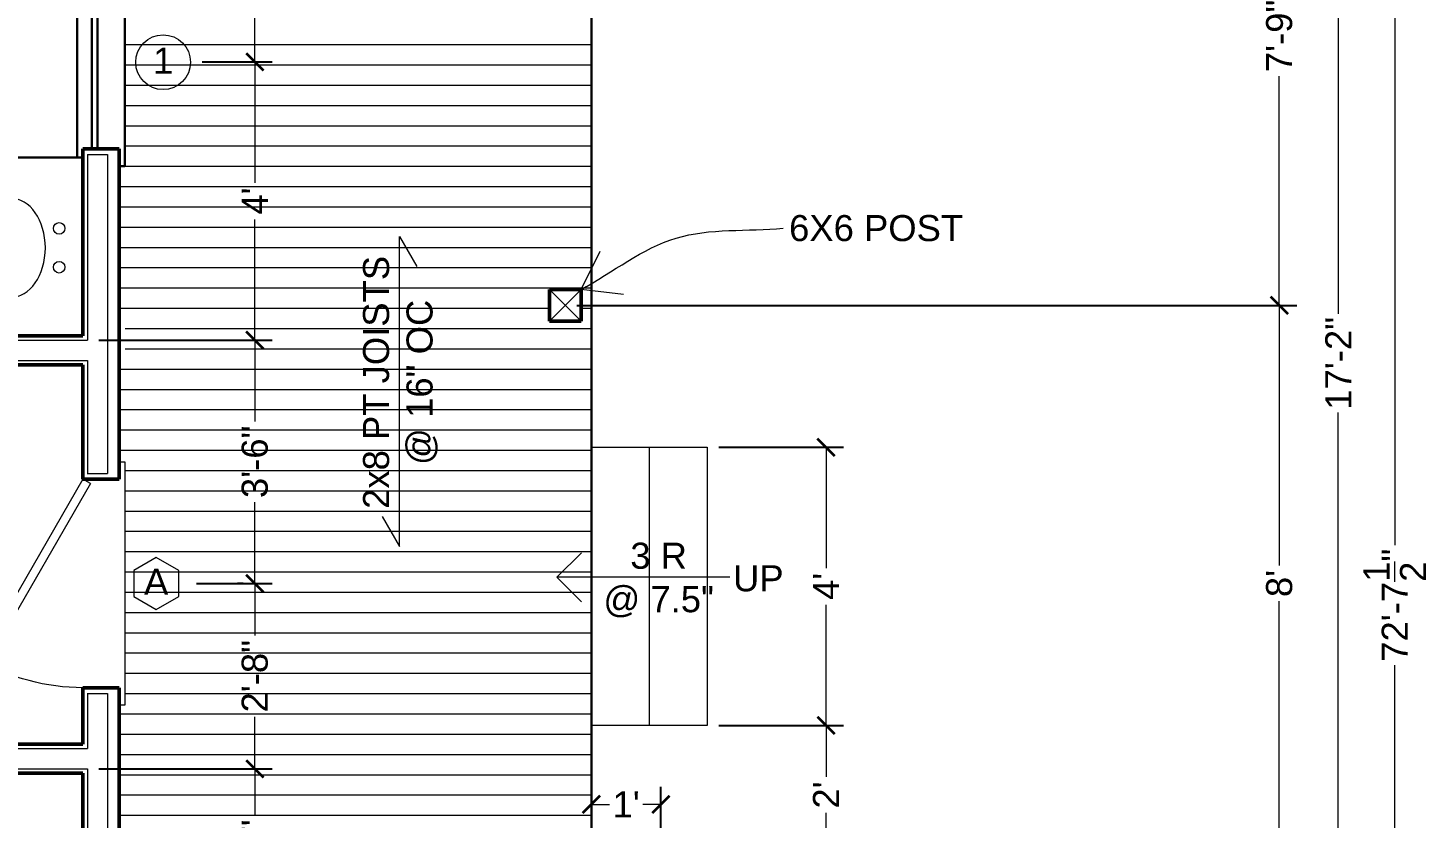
# Model space of a CAD drawing. Header units: inches. Extents: x -4969 to 16721, y 2489 to 24693.
# Drawn here: x 574.2 to 815.6, y 7400.8 to 7537.1 of the extents above; entities that cross this region are included whole.
import ezdxf

# ---------------------------------------------------------------- set-up
doc = ezdxf.new("R2010")
doc.units = ezdxf.units.IN
doc.header["$MEASUREMENT"] = 0
doc.layers.get('0').update_dxf_attribs({"lineweight": 5})
for name, color, linetype, lineweight in [('1', 1, 'Continuous', 9), ('2', 6, 'Continuous', 20), ('3', 3, 'Continuous', 30), ('5', 4, 'Continuous', 50), ('A-DIMSx', 7, 'Continuous', 9), ('A-SYMB', 7, 'Continuous', 20), ('A-TEXTx', 7, 'Continuous', 20)]:
    doc.layers.add(name, color=color, linetype=linetype, lineweight=lineweight)
doc.styles.get("Standard").update_dxf_attribs({"font": 'Arial.ttf'})
doc.dimstyles.get("Standard").update_dxf_attribs({"dimtxt": 3, "dimasz": 2, "dimexe": 0.03125, "dimexo": 0.0625, "dimgap": 0.03125, "dimtad": 0, "dimtoh": 1, "dimdec": 4, "dimlfac": 0.99985, "dimzin": 0, "dimdsep": 46, "dimlunit": 4, "dimtxsty": 'Standard', "dimblk": 'ARCHTICK', "dimblk1": 'ARCHTICK', "dimblk2": 'ARCHTICK', "dimcen": 0.09, "dimclrt": 256, "dimadec": 0, "dimazin": 0, "dimtfac": 1, "dimtdec": 4, "dimtofl": 0, "dimtmove": 0, "dimatfit": 3, "dimfxl": 1, "dimtolj": 1, "dimtzin": 0, "dimarcsym": 0})

# ---------------------------------------------------------------- blocks, each defined once
blk = doc.blocks.new('door plan 36 thirdclosed')
at = {"layer": '1'}
for p, q in [((6155.71, 1261.81), (6155.71, 1265.31)), ((6193.71, 1261.81), (6193.71, 1265.31))]:
    blk.add_line(p, q, dxfattribs=at)
at = {"layer": '1', "lineweight": 5, "ltscale": 0.1}
for p, q in [((6191.96, 1262.36), (6160.78, 1244.36)), ((6191.96, 1262.36), (6192.71, 1261.06)), ((6192.71, 1261.06), (6161.53, 1243.06))]:
    blk.add_line(p, q, dxfattribs=at)
at = {"layer": '1'}
blk.add_arc((6192.71, 1261.06), 36, 180, 210, dxfattribs=at)
at = {"layer": '2'}
for p, q in [((6195.71, 1268.31), (6153.71, 1268.31)), ((6153.71, 1268.31), (6153.71, 1267.31)), ((6195.71, 1267.31), (6195.71, 1268.31))]:
    blk.add_line(p, q, dxfattribs=at)
at = {"layer": '5'}
for p, q in [((6156.71, 1261.06), (6156.71, 1267.31)), ((6192.71, 1261.06), (6192.71, 1267.31))]:
    blk.add_line(p, q, dxfattribs=at)
blk = doc.blocks.new('window plan 30')
at = {"layer": '1'}
for p, q in [((181.69, 1684.26), (181.69, 1680.76)), ((213.69, 1684.26), (213.69, 1680.76))]:
    blk.add_line(p, q, dxfattribs=at)
at = {"layer": '3'}
for p, q in [((181.19, 1685.01), (181.19, 1686.01)), ((181.19, 1686.01), (214.19, 1686.01)), ((214.19, 1686.01), (214.19, 1685.01)), ((212.69, 1683.48), (182.69, 1683.48)), ((212.69, 1682.48), (182.69, 1682.48)), ((179.69, 1677.76), (179.69, 1678.76)), ((215.69, 1677.76), (179.69, 1677.76)), ((215.69, 1678.76), (215.69, 1677.76))]:
    blk.add_line(p, q, dxfattribs=at)
at = {"layer": '5'}
for p, q in [((182.69, 1685.01), (182.69, 1678.76)), ((212.69, 1685.01), (212.69, 1678.76))]:
    blk.add_line(p, q, dxfattribs=at)
blk = doc.blocks.new('_ArchTick')
at = {"color": 0, "linetype": 'ByBlock', "lineweight": 0, "const_width": 0.15}
blk.add_lwpolyline([(-0.5, -0.5), (0.5, 0.5)], dxfattribs=at)
blk = doc.blocks.new('*D424')
at = {"layer": 'A-DIMSx', "color": 0, "lineweight": -2, "ltscale": 0.1, "transparency": 16777216}
for p, q in [((671.5, 7392.77), (671.5, 7406.15)), ((683.5, 7382.77), (683.5, 7406.15))]:
    blk.add_line(p, q, dxfattribs=at)
at = {"layer": 'A-DIMSx', "color": 0, "lineweight": 5, "ltscale": 0.1, "transparency": 16777216}
for p, q in [((671.5, 7403.15), (674.64, 7403.15)), ((683.5, 7403.15), (680.36, 7403.15))]:
    blk.add_line(p, q, dxfattribs=at)
at = {"layer": 'Defpoints', "color": 0, "ltscale": 0.1, "transparency": 16777216}
for p in [(671.5, 7403.15), (671.5, 7390.77), (683.5, 7380.77)]:
    blk.add_point(p, dxfattribs=at)
at = {"layer": 'A-DIMSx', "color": 0, "lineweight": 5, "ltscale": 0.1, "transparency": 16777216, "xscale": 3, "yscale": 3, "zscale": 3, "rotation": 180}
blk.add_blockref('_ArchTick', (671.5, 7403.15), dxfattribs=at)
at = {"layer": 'A-DIMSx', "color": 0, "lineweight": 5, "ltscale": 0.1, "transparency": 16777216, "xscale": 3, "yscale": 3, "zscale": 3}
blk.add_blockref('_ArchTick', (683.5, 7403.15), dxfattribs=at)
at = {"layer": 'A-DIMSx', "ltscale": 0.1, "transparency": 16777216, "insert": (677.5, 7403.15), "char_height": 4.5, "attachment_point": 5}
blk.add_mtext("\\A1;1'", dxfattribs=at)
blk = doc.blocks.new('*D440')
at = {"layer": 'A-DIMSx', "color": 0, "lineweight": -2, "ltscale": 0.1, "transparency": 16777216}
for p, q in [((693.5, 7416.77), (715, 7416.77)), ((673.5, 7392.77), (715, 7392.77))]:
    blk.add_line(p, q, dxfattribs=at)
at = {"layer": 'A-DIMSx', "color": 0, "lineweight": 5, "ltscale": 0.1, "transparency": 16777216}
for p, q in [((712, 7416.77), (712, 7407.88)), ((712, 7392.77), (712, 7401.67))]:
    blk.add_line(p, q, dxfattribs=at)
at = {"layer": 'Defpoints', "color": 0, "ltscale": 0.1, "transparency": 16777216}
for p in [(691.5, 7416.77), (712, 7416.77), (671.5, 7392.77)]:
    blk.add_point(p, dxfattribs=at)
at = {"layer": 'A-DIMSx', "color": 0, "lineweight": 5, "ltscale": 0.1, "transparency": 16777216, "xscale": 3, "yscale": 3, "zscale": 3}
for p, rotation in [((712, 7416.77), 90), ((712, 7392.77), 270)]:
    blk.add_blockref('_ArchTick', p, dxfattribs=dict(at, rotation=rotation))
at = {"layer": 'A-DIMSx', "ltscale": 0.1, "transparency": 16777216, "insert": (712, 7404.77), "char_height": 4.5, "attachment_point": 5, "rotation": 90}
blk.add_mtext("\\A1;2'", dxfattribs=at)
blk = doc.blocks.new('*D441')
at = {"layer": 'A-DIMSx', "color": 0, "lineweight": -2, "ltscale": 0.1, "transparency": 16777216}
for p, q in [((693.5, 7464.77), (715, 7464.77)), ((693.5, 7416.77), (715, 7416.77))]:
    blk.add_line(p, q, dxfattribs=at)
at = {"layer": 'A-DIMSx', "color": 0, "lineweight": 5, "ltscale": 0.1, "transparency": 16777216}
for p, q in [((712, 7464.77), (712, 7443.94)), ((712, 7416.77), (712, 7437.61))]:
    blk.add_line(p, q, dxfattribs=at)
at = {"layer": 'Defpoints', "color": 0, "ltscale": 0.1, "transparency": 16777216}
for p in [(691.5, 7464.77), (712, 7464.77), (691.5, 7416.77)]:
    blk.add_point(p, dxfattribs=at)
at = {"layer": 'A-DIMSx', "color": 0, "lineweight": 5, "ltscale": 0.1, "transparency": 16777216, "xscale": 3, "yscale": 3, "zscale": 3}
for p, rotation in [((712, 7464.77), 90), ((712, 7416.77), 270)]:
    blk.add_blockref('_ArchTick', p, dxfattribs=dict(at, rotation=rotation))
at = {"layer": 'A-DIMSx', "ltscale": 0.1, "transparency": 16777216, "insert": (712, 7440.77), "char_height": 4.5, "attachment_point": 5, "rotation": 90}
blk.add_mtext("\\A1;4'", dxfattribs=at)
blk = doc.blocks.new('*D467')
at = {"layer": 'A-DIMSx', "color": 0, "lineweight": -2, "ltscale": 0.1, "transparency": 16777216}
for p, q in [((609.25, 7585.27), (616.41, 7585.27)), ((604.3, 7531.27), (616.41, 7531.27))]:
    blk.add_line(p, q, dxfattribs=at)
at = {"layer": 'A-DIMSx', "color": 0, "lineweight": 5, "ltscale": 0.1, "transparency": 16777216}
for p, q in [((613.41, 7585.27), (613.41, 7565.35)), ((613.41, 7531.27), (613.41, 7551.2))]:
    blk.add_line(p, q, dxfattribs=at)
at = {"layer": 'Defpoints', "color": 0, "ltscale": 0.1, "transparency": 16777216}
for p in [(607.25, 7585.27), (613.41, 7585.27), (602.3, 7531.27)]:
    blk.add_point(p, dxfattribs=at)
at = {"layer": 'A-DIMSx', "color": 0, "lineweight": 5, "ltscale": 0.1, "transparency": 16777216, "xscale": 3, "yscale": 3, "zscale": 3}
for p, rotation in [((613.41, 7585.27), 90), ((613.41, 7531.27), 270)]:
    blk.add_blockref('_ArchTick', p, dxfattribs=dict(at, rotation=rotation))
at = {"layer": 'A-DIMSx', "ltscale": 0.1, "transparency": 16777216, "insert": (613.41, 7558.27), "char_height": 4.5, "attachment_point": 5, "rotation": 90}
blk.add_mtext('\\A1;4\'-6"', dxfattribs=at)
blk = doc.blocks.new('*D468')
at = {"layer": 'A-DIMSx', "color": 0, "lineweight": -2, "ltscale": 0.1, "transparency": 16777216}
for p, q in [((604.3, 7531.27), (616.41, 7531.27)), ((586.5, 7483.27), (616.41, 7483.27))]:
    blk.add_line(p, q, dxfattribs=at)
at = {"layer": 'A-DIMSx', "color": 0, "lineweight": 5, "ltscale": 0.1, "transparency": 16777216}
for p, q in [((613.41, 7531.27), (613.41, 7510.44)), ((613.41, 7483.27), (613.41, 7504.11))]:
    blk.add_line(p, q, dxfattribs=at)
at = {"layer": 'Defpoints', "color": 0, "ltscale": 0.1, "transparency": 16777216}
for p in [(602.3, 7531.27), (584.5, 7483.27), (613.41, 7483.27)]:
    blk.add_point(p, dxfattribs=at)
at = {"layer": 'A-DIMSx', "color": 0, "lineweight": 5, "ltscale": 0.1, "transparency": 16777216, "xscale": 3, "yscale": 3, "zscale": 3}
for p, rotation in [((613.41, 7531.27), 90), ((613.41, 7483.27), 270)]:
    blk.add_blockref('_ArchTick', p, dxfattribs=dict(at, rotation=rotation))
at = {"layer": 'A-DIMSx', "ltscale": 0.1, "transparency": 16777216, "insert": (613.41, 7507.27), "char_height": 4.5, "attachment_point": 5, "rotation": 90}
blk.add_mtext("\\A1;4'", dxfattribs=at)
blk = doc.blocks.new('*D469')
at = {"layer": 'A-DIMSx', "color": 0, "lineweight": -2, "ltscale": 0.1, "transparency": 16777216}
for p, q in [((586.5, 7483.27), (616.41, 7483.27)), ((603.32, 7441.27), (616.41, 7441.27))]:
    blk.add_line(p, q, dxfattribs=at)
at = {"layer": 'A-DIMSx', "color": 0, "lineweight": 5, "ltscale": 0.1, "transparency": 16777216}
for p, q in [((613.41, 7483.27), (613.41, 7469.25)), ((613.41, 7441.27), (613.41, 7455.3))]:
    blk.add_line(p, q, dxfattribs=at)
at = {"layer": 'Defpoints', "color": 0, "ltscale": 0.1, "transparency": 16777216}
for p in [(584.5, 7483.27), (601.32, 7441.27), (613.41, 7441.27)]:
    blk.add_point(p, dxfattribs=at)
at = {"layer": 'A-DIMSx', "color": 0, "lineweight": 5, "ltscale": 0.1, "transparency": 16777216, "xscale": 3, "yscale": 3, "zscale": 3}
for p, rotation in [((613.41, 7483.27), 90), ((613.41, 7441.27), 270)]:
    blk.add_blockref('_ArchTick', p, dxfattribs=dict(at, rotation=rotation))
at = {"layer": 'A-DIMSx', "ltscale": 0.1, "transparency": 16777216, "insert": (613.41, 7462.27), "char_height": 4.5, "attachment_point": 5, "rotation": 90}
blk.add_mtext('\\A1;3\'-6"', dxfattribs=at)
blk = doc.blocks.new('*D470')
at = {"layer": 'A-DIMSx', "color": 0, "lineweight": -2, "ltscale": 0.1, "transparency": 16777216}
for p, q in [((586.5, 7409.27), (616.41, 7409.27)), ((618, 7377.27), (610.41, 7377.27))]:
    blk.add_line(p, q, dxfattribs=at)
at = {"layer": 'A-DIMSx', "color": 0, "lineweight": 5, "ltscale": 0.1, "transparency": 16777216}
for p, q in [((613.41, 7409.27), (613.41, 7401.29)), ((613.41, 7377.27), (613.41, 7387.26))]:
    blk.add_line(p, q, dxfattribs=at)
at = {"layer": 'Defpoints', "color": 0, "ltscale": 0.1, "transparency": 16777216}
for p in [(584.5, 7409.27), (613.41, 7377.27), (620, 7377.27)]:
    blk.add_point(p, dxfattribs=at)
at = {"layer": 'A-DIMSx', "color": 0, "lineweight": 5, "ltscale": 0.1, "transparency": 16777216, "xscale": 3, "yscale": 3, "zscale": 3}
for p, rotation in [((613.41, 7409.27), 90), ((613.41, 7377.27), 270)]:
    blk.add_blockref('_ArchTick', p, dxfattribs=dict(at, rotation=rotation))
at = {"layer": 'A-DIMSx', "ltscale": 0.1, "transparency": 16777216, "insert": (613.41, 7394.27), "char_height": 4.5, "attachment_point": 5, "rotation": 90}
blk.add_mtext('\\A1;2\'-8"', dxfattribs=at)
blk = doc.blocks.new('*D476')
at = {"layer": 'A-DIMSx', "color": 0, "lineweight": -2, "ltscale": 0.1, "transparency": 16777216}
for p, q in [((669, 7489.27), (793.24, 7489.27)), ((669, 7393.27), (793.24, 7393.27))]:
    blk.add_line(p, q, dxfattribs=at)
at = {"layer": 'A-DIMSx', "color": 0, "lineweight": 5, "ltscale": 0.1, "transparency": 16777216}
for p, q in [((790.24, 7489.27), (790.24, 7444.35)), ((790.24, 7393.27), (790.24, 7438.2))]:
    blk.add_line(p, q, dxfattribs=at)
at = {"layer": 'Defpoints', "color": 0, "ltscale": 0.1, "transparency": 16777216}
for p in [(667, 7489.27), (790.24, 7489.27), (667, 7393.27)]:
    blk.add_point(p, dxfattribs=at)
at = {"layer": 'A-DIMSx', "color": 0, "lineweight": 5, "ltscale": 0.1, "transparency": 16777216, "xscale": 3, "yscale": 3, "zscale": 3}
for p, rotation in [((790.24, 7489.27), 90), ((790.24, 7393.27), 270)]:
    blk.add_blockref('_ArchTick', p, dxfattribs=dict(at, rotation=rotation))
at = {"layer": 'A-DIMSx', "ltscale": 0.1, "transparency": 16777216, "insert": (790.24, 7441.27), "char_height": 4.5, "attachment_point": 5, "rotation": 90}
blk.add_mtext("\\A1;8'", dxfattribs=at)
blk = doc.blocks.new('*D477')
at = {"layer": 'A-DIMSx', "color": 0, "lineweight": -2, "ltscale": 0.1, "transparency": 16777216}
for p, q in [((669, 7582.27), (793.24, 7582.27)), ((669, 7489.27), (793.24, 7489.27))]:
    blk.add_line(p, q, dxfattribs=at)
at = {"layer": 'A-DIMSx', "color": 0, "lineweight": 5, "ltscale": 0.1, "transparency": 16777216}
for p, q in [((790.24, 7582.27), (790.24, 7542.74)), ((790.24, 7489.27), (790.24, 7528.81))]:
    blk.add_line(p, q, dxfattribs=at)
at = {"layer": 'Defpoints', "color": 0, "ltscale": 0.1, "transparency": 16777216}
for p in [(667, 7582.27), (790.24, 7582.27), (667, 7489.27)]:
    blk.add_point(p, dxfattribs=at)
at = {"layer": 'A-DIMSx', "color": 0, "lineweight": 5, "ltscale": 0.1, "transparency": 16777216, "xscale": 3, "yscale": 3, "zscale": 3}
for p, rotation in [((790.24, 7582.27), 90), ((790.24, 7489.27), 270)]:
    blk.add_blockref('_ArchTick', p, dxfattribs=dict(at, rotation=rotation))
at = {"layer": 'A-DIMSx', "ltscale": 0.1, "transparency": 16777216, "insert": (790.24, 7535.77), "char_height": 4.5, "attachment_point": 5, "rotation": 90}
blk.add_mtext('\\A1;7\'-9"', dxfattribs=at)
blk = doc.blocks.new('*D490')
at = {"layer": 'A-DIMSx', "color": 0, "lineweight": -2, "ltscale": 0.1, "transparency": 16777216}
for p, q in [((671.75, 7582.27), (803.43, 7582.27)), ((765.06, 7376.27), (803.43, 7376.27))]:
    blk.add_line(p, q, dxfattribs=at)
at = {"layer": 'A-DIMSx', "color": 0, "lineweight": 5, "ltscale": 0.1, "transparency": 16777216}
for p, q in [((800.43, 7582.27), (800.43, 7487.79)), ((800.43, 7376.27), (800.43, 7470.76))]:
    blk.add_line(p, q, dxfattribs=at)
at = {"layer": 'Defpoints', "color": 0, "ltscale": 0.1, "transparency": 16777216}
for p in [(669.75, 7582.27), (800.43, 7582.27), (763.06, 7376.27)]:
    blk.add_point(p, dxfattribs=at)
at = {"layer": 'A-DIMSx', "color": 0, "lineweight": 5, "ltscale": 0.1, "transparency": 16777216, "xscale": 3, "yscale": 3, "zscale": 3}
for p, rotation in [((800.43, 7582.27), 90), ((800.43, 7376.27), 270)]:
    blk.add_blockref('_ArchTick', p, dxfattribs=dict(at, rotation=rotation))
at = {"layer": 'A-DIMSx', "ltscale": 0.1, "transparency": 16777216, "insert": (800.43, 7479.27), "char_height": 4.5, "attachment_point": 5, "rotation": 90}
blk.add_mtext('\\A1;17\'-2"', dxfattribs=at)
blk = doc.blocks.new('*D492')
at = {"layer": 'A-DIMSx', "color": 0, "lineweight": -2, "ltscale": 0.1, "transparency": 16777216}
for p, q in [((655.22, 7873.27), (813.17, 7873.27)), ((530, 7001.77), (813.17, 7001.77))]:
    blk.add_line(p, q, dxfattribs=at)
at = {"layer": 'A-DIMSx', "color": 0, "lineweight": 5, "ltscale": 0.1, "transparency": 16777216}
for p, q in [((810.17, 7873.27), (810.17, 7447.88)), ((810.17, 7001.77), (810.17, 7427.17))]:
    blk.add_line(p, q, dxfattribs=at)
at = {"layer": 'Defpoints', "color": 0, "ltscale": 0.1, "transparency": 16777216}
for p in [(653.22, 7873.27), (810.17, 7873.27), (528, 7001.77)]:
    blk.add_point(p, dxfattribs=at)
at = {"layer": 'A-DIMSx', "color": 0, "lineweight": 5, "ltscale": 0.1, "transparency": 16777216, "xscale": 3, "yscale": 3, "zscale": 3}
for p, rotation in [((810.17, 7873.27), 90), ((810.17, 7001.77), 270)]:
    blk.add_blockref('_ArchTick', p, dxfattribs=dict(at, rotation=rotation))
at = {"layer": 'A-DIMSx', "ltscale": 0.1, "transparency": 16777216, "insert": (810.17, 7437.52), "char_height": 4.5, "attachment_point": 5, "rotation": 90}
blk.add_mtext('\\A1;72\'-7{\\H1x;\\S1/2;}"', dxfattribs=at)
blk = doc.blocks.new('*D526')
at = {"layer": 'A-DIMSx', "color": 0, "lineweight": -2, "ltscale": 0.1, "transparency": 16777216}
for p, q in [((566, 7407.27), (566, 7384.82)), ((588, 7397.77), (588, 7384.82))]:
    blk.add_line(p, q, dxfattribs=at)
at = {"layer": 'A-DIMSx', "color": 0, "lineweight": 5, "ltscale": 0.1, "transparency": 16777216}
for p, q in [((566, 7387.82), (568.48, 7387.82)), ((588, 7387.82), (585.51, 7387.82))]:
    blk.add_line(p, q, dxfattribs=at)
at = {"layer": 'Defpoints', "color": 0, "ltscale": 0.1, "transparency": 16777216}
for p in [(566, 7409.27), (588, 7399.77), (588, 7387.82)]:
    blk.add_point(p, dxfattribs=at)
at = {"layer": 'A-DIMSx', "color": 0, "lineweight": 5, "ltscale": 0.1, "transparency": 16777216, "xscale": 3, "yscale": 3, "zscale": 3, "rotation": 180}
blk.add_blockref('_ArchTick', (566, 7387.82), dxfattribs=at)
at = {"layer": 'A-DIMSx', "color": 0, "lineweight": 5, "ltscale": 0.1, "transparency": 16777216, "xscale": 3, "yscale": 3, "zscale": 3}
blk.add_blockref('_ArchTick', (588, 7387.82), dxfattribs=at)
at = {"layer": 'A-DIMSx', "ltscale": 0.1, "transparency": 16777216, "insert": (577, 7387.82), "char_height": 4.5, "attachment_point": 5}
blk.add_mtext('\\A1;1\'-10"', dxfattribs=at)
blk = doc.blocks.new('*D528')
at = {"layer": 'A-DIMSx', "color": 0, "lineweight": -2, "ltscale": 0.1, "transparency": 16777216}
for p, q in [((611.41, 7441.27), (610.41, 7441.27)), ((586.5, 7409.27), (616.41, 7409.27))]:
    blk.add_line(p, q, dxfattribs=at)
at = {"layer": 'A-DIMSx', "color": 0, "lineweight": 5, "ltscale": 0.1, "transparency": 16777216}
for p, q in [((613.41, 7441.27), (613.41, 7432.29)), ((613.41, 7409.27), (613.41, 7418.26))]:
    blk.add_line(p, q, dxfattribs=at)
at = {"layer": 'Defpoints', "color": 0, "ltscale": 0.1, "transparency": 16777216}
for p in [(613.41, 7441.27), (613.41, 7441.27), (584.5, 7409.27)]:
    blk.add_point(p, dxfattribs=at)
at = {"layer": 'A-DIMSx', "color": 0, "lineweight": 5, "ltscale": 0.1, "transparency": 16777216, "xscale": 3, "yscale": 3, "zscale": 3}
for p, rotation in [((613.41, 7441.27), 90), ((613.41, 7409.27), 270)]:
    blk.add_blockref('_ArchTick', p, dxfattribs=dict(at, rotation=rotation))
at = {"layer": 'A-DIMSx', "ltscale": 0.1, "transparency": 16777216, "insert": (613.41, 7425.27), "char_height": 4.5, "attachment_point": 5, "rotation": 90}
blk.add_mtext('\\A1;2\'-8"', dxfattribs=at)

msp = doc.modelspace()

# ---------------------------------------------------------------- linework, layer by layer
at = {"layer": '1'}
for p, q in [((590.9965993, 7534.2747155), (671.4965993, 7534.2747155)), ((590.9965993, 7530.7747155), (671.4965993, 7530.7747155)), ((590.9965993, 7527.2747155), (671.4965993, 7527.2747155)), ((590.9965993, 7523.7747155), (671.4965993, 7523.7747155)), ((590.9965993, 7520.2747155), (671.4965993, 7520.2747155)), ((584.4965993, 7515.2747155), (584.4965993, 7483.2747155)), ((587.9965993, 7515.2747155), (587.9965993, 7460.2747155)), ((590.9965993, 7516.7747155), (671.4965993, 7516.7747155)), ((590.9965993, 7513.2747155), (671.4965993, 7513.2747155)), ((589.9965993, 7509.7747155), (671.4965993, 7509.7747155)), ((589.9965993, 7506.2747155), (671.4965993, 7506.2747155)), ((589.9965993, 7502.7747155), (671.4965993, 7502.7747155)), ((589.9965993, 7499.2747155), (671.4965993, 7499.2747155)), ((589.9965993, 7495.7747155), (671.4965993, 7495.7747155)), ((589.9965993, 7492.2747155), (671.4965993, 7492.2747155)), ((589.9965993, 7488.7747155), (664.2465993, 7488.7747155)), ((669.7465993, 7488.7747155), (671.4965993, 7488.7747155)), ((590.9965993, 7485.2747155), (671.4965993, 7485.2747155)), ((556.9965993, 7483.2747155), (584.4965993, 7483.2747155)), ((590.9965993, 7481.7747155), (671.4965993, 7481.7747155)), ((556.9965993, 7479.7747155), (584.4965993, 7479.7747155)), ((584.4965993, 7479.7747155), (584.4965993, 7460.2747155)), ((589.9965993, 7478.2747155), (671.4965993, 7478.2747155)), ((589.9965993, 7474.7747155), (671.4965993, 7474.7747155)), ((589.9965993, 7471.2747155), (671.4965993, 7471.2747155)), ((589.9965993, 7467.7747155), (671.4965993, 7467.7747155)), ((589.9965993, 7464.2747155), (671.4965993, 7464.2747155)), ((590.9965993, 7460.7747155), (671.4965993, 7460.7747155)), ((590.9965993, 7457.2747155), (671.4965993, 7457.2747155)), ((590.9965993, 7453.7747155), (671.4965993, 7453.7747155)), ((590.9965993, 7450.2747155), (671.4965993, 7450.2747155)), ((590.9965993, 7446.7747155), (671.4965993, 7446.7747155)), ((590.9965993, 7443.2747155), (671.4965993, 7443.2747155)), ((590.9965993, 7439.7747155), (671.4965993, 7439.7747155)), ((590.9965993, 7436.2747155), (671.4965993, 7436.2747155)), ((590.9965993, 7432.7747155), (671.4965993, 7432.7747155)), ((590.9965993, 7429.2747155), (671.4965993, 7429.2747155)), ((590.9965993, 7425.7747155), (671.4965993, 7425.7747155)), ((584.4965993, 7422.2747155), (584.4965993, 7412.7747155)), ((587.9965993, 7422.2747155), (587.9965993, 7377.2747155)), ((590.9965993, 7422.2747155), (671.4965993, 7422.2747155)), ((589.9965993, 7418.7747155), (671.4965993, 7418.7747155)), ((589.9965993, 7415.2747155), (671.4965993, 7415.2747155)), ((565.9965993, 7412.7747155), (584.4965993, 7412.7747155)), ((589.9965993, 7411.7747155), (671.4965993, 7411.7747155)), ((565.9965993, 7409.2747155), (584.4965993, 7409.2747155)), ((584.4965993, 7409.2747155), (584.4965993, 7357.2747155)), ((589.9965993, 7408.2747155), (671.4965993, 7408.2747155)), ((589.9965993, 7404.7747155), (671.4965993, 7404.7747155)), ((589.9965993, 7401.2747155), (671.4965993, 7401.2747155))]:
    msp.add_line(p, q, dxfattribs=at)
at = {"layer": '2', "ltscale": 0.25}
for p, q in [((664.2465993, 7492.0247155), (669.7465993, 7486.5247155)), ((669.7465993, 7492.0247155), (664.2465993, 7486.5247155))]:
    msp.add_line(p, q, dxfattribs=at)
at = {"layer": '2'}
for p, q in [((671.4965993, 7464.7747155), (691.4965993, 7464.7747155)), ((681.4965993, 7464.7747155), (681.4965993, 7416.7747155)), ((691.4965993, 7464.7747155), (691.4965993, 7416.7747155)), ((691.4965993, 7416.7747155), (671.4965993, 7416.7747155))]:
    msp.add_line(p, q, dxfattribs=at)
at = {"layer": '2', "ltscale": 0.25}
msp.add_lwpolyline([(635.3881767, 7452.8400671), (638.3881767, 7447.6439147), (638.3881767, 7501.1702035), (641.3881767, 7495.9740511)], dxfattribs=at)
for centre in [(579.6301893, 7502.5483909), (579.6301893, 7495.8506977)]:
    msp.add_circle(centre, 1, dxfattribs=at)
at = {"layer": '2', "ltscale": 0.25, "extrusion": (0, 0, -1)}
msp.add_ellipse((571.2465993, 7499.1995443), major_axis=(0, 8.5662936), ratio=0.7004196088, dxfattribs=at)
at = {"layer": '3'}
for p, q in [((671.4965993, 7586.7747155), (671.4965993, 7392.7747146)), ((583.2465993, 7514.7747155), (562.2465993, 7514.7747155))]:
    msp.add_line(p, q, dxfattribs=at)
at = {"layer": '5'}
for p, q in [((583.7465993, 7516.2747155), (583.7465993, 7484.0247155)), ((589.9965993, 7516.2747155), (589.9965993, 7459.2747155)), ((664.2465993, 7492.0247155), (664.2465993, 7486.5247155)), ((669.7465993, 7492.0247155), (664.2465993, 7492.0247155)), ((669.7465993, 7492.0247155), (669.7465993, 7486.5247155)), ((664.2465993, 7486.5247155), (669.7465993, 7486.5247155)), ((555.9965993, 7484.0247155), (583.7465993, 7484.0247155)), ((555.9965993, 7479.0247155), (583.7465993, 7479.0247155)), ((583.7465993, 7479.0247155), (583.7465993, 7459.2747155)), ((583.7465993, 7423.2747155), (583.7465993, 7413.5247155)), ((589.9965993, 7423.2747155), (589.9965993, 7379.2747155)), ((564.9965993, 7413.5247155), (583.7465993, 7413.5247155)), ((564.9965993, 7408.5247155), (583.7465993, 7408.5247155)), ((583.7465993, 7408.5247155), (583.7465993, 7356.5247155))]:
    msp.add_line(p, q, dxfattribs=at)
at = {"layer": 'A-SYMB', "ltscale": 0.1}
msp.add_lwpolyline([(600.2908279, 7443.5247155), (596.3937136, 7445.7747155), (592.4965993, 7443.5247155), (592.4965993, 7439.0247155), (596.3937136, 7436.7747155), (600.2908279, 7439.0247155)], close=True, dxfattribs=at)
at = {"layer": 'A-SYMB', "ltscale": 0.25}
msp.add_circle((597.5732319, 7531.2232564), 4.729898, dxfattribs=at)
at = {"layer": 'A-TEXTx', "ltscale": 0.25}
msp.add_lwpolyline([(695.4225457, 7442.3439399), (665.5463256, 7442.3439399), (669.7889662, 7438.1012992), (665.5463256, 7442.3439399), (669.7889662, 7446.5865806)], dxfattribs=at)

# ---------------------------------------------------------------- block references
at = {"rotation": 90.00000000000033}
msp.add_blockref('window plan 30', (2268.7561745, 7333.5856635), dxfattribs=at)
at = {"layer": '2', "ltscale": 0.1, "xscale": -1, "rotation": 270}
msp.add_blockref('door plan 36 thirdclosed', (-677.3164438, 1266.564247), dxfattribs=at)

# ---------------------------------------------------------------- texts
at = {"layer": 'A-TEXTx', "ltscale": 0.5, "char_height": 4.5, "width": 5.465913137, "attachment_point": 5}
for s, insert in [('{1}', (597.5829815, 7531.4930257)), ('{A}', (596.3779152, 7441.5772715))]:
    msp.add_mtext(s, dxfattribs=dict(at, insert=insert))
at = {"layer": 'A-TEXTx', "ltscale": 0.25, "insert": (705.6254627, 7502.5721057), "char_height": 4.5, "attachment_point": 4}
msp.add_mtext('{6X6 POST}', dxfattribs=at)
at = {"layer": 'A-TEXTx', "ltscale": 0.5, "insert": (632.0804282, 7475.9780831), "char_height": 4.5, "width": 65.165552809, "attachment_point": 2, "rotation": 90}
msp.add_mtext('{2x8 PT JOISTS \\P@ 16" OC}', dxfattribs=at)
at = {"layer": 'A-TEXTx', "ltscale": 0.25, "char_height": 4.5, "attachment_point": 2}
for s, insert, width in [('{3 R \\P@ 7.5"}', (683.1103185, 7448.311988), 31.621656685), ('{UP}', (700.3173223, 7444.4158953), 14.463659429)]:
    msp.add_mtext(s, dxfattribs=dict(at, insert=insert, width=width))

# ---------------------------------------------------------------- dimensions: what is measured, and where the dimension line sits
at = {"layer": 'A-DIMSx', "ltscale": 0.1}
for base, p1, p2, override, picture, middle in [((810.1704137199, 7873.2747154682), (527.9965992748, 7001.7747163615), (653.218973311, 7873.2747154682), {"dimtxt": 4.5, "dimasz": 3, "dimexe": 3, "dimexo": 2, "dimgap": 1, "dimlfac": -47.9928, "dimlwd": 5}, '*D492', (810.1704137199, 7437.5247159148)), ((613.4065449, 7585.2747155), (602.30285, 7531.2747155), (607.2465993, 7585.2747155), {"dimtxt": 4.5, "dimasz": 3, "dimexe": 3, "dimexo": 2, "dimgap": 1, "dimlfac": -47.9928, "dimtmove": 2, "dimlwd": 5}, '*D467', (613.4065449, 7558.2747155)), ((790.2359472, 7582.2747155), (666.9965993, 7489.2747155), (666.9965993, 7582.2747155), {"dimtxt": 4.5, "dimasz": 3, "dimexe": 3, "dimexo": 2, "dimgap": 1, "dimlfac": -47.9928, "dimlwd": 5}, '*D477', (790.2359472, 7535.7747155)), ((800.4275521692, 7582.2747154682), (763.0590992731, 7376.2747163615), (669.7465992731, 7582.2747154682), {"dimtxt": 4.5, "dimasz": 3, "dimexe": 3, "dimexo": 2, "dimgap": 1, "dimlfac": -47.9928, "dimlwd": 5}, '*D490', (800.4275521692, 7479.2747159148)), ((613.4065449, 7483.2747155), (602.30285, 7531.2747155), (584.4965993, 7483.2747155), {"dimtxt": 4.5, "dimasz": 3, "dimexe": 3, "dimexo": 2, "dimgap": 1, "dimlfac": -47.9928, "dimtmove": 2, "dimlwd": 5}, '*D468', (613.4065449, 7507.2747155)), ((790.2359472, 7489.2747155), (666.9965993, 7393.2747155), (666.9965993, 7489.2747155), {"dimtxt": 4.5, "dimasz": 3, "dimexe": 3, "dimexo": 2, "dimgap": 1, "dimlfac": -47.9928, "dimlwd": 5}, '*D476', (790.2359472, 7441.2747155)), ((613.4065449, 7441.2747155), (584.4965993, 7483.2747155), (601.319766, 7441.2747155), {"dimtxt": 4.5, "dimasz": 3, "dimexe": 3, "dimexo": 2, "dimgap": 1, "dimlfac": -47.9928, "dimtmove": 2, "dimlwd": 5}, '*D469', (613.4065449, 7462.2747155)), ((711.9982615, 7464.7747155), (691.4965993, 7416.7747155), (691.4965993, 7464.7747155), {"dimtxt": 4.5, "dimasz": 3, "dimexe": 3, "dimexo": 2, "dimgap": 1, "dimlfac": 0.99985, "dimlwd": 5}, '*D441', (711.9982615, 7440.7747155)), ((613.4065449, 7441.2747155), (584.4965993, 7409.2747155), (613.4065449, 7441.2747155), {"dimtxt": 4.5, "dimasz": 3, "dimexe": 3, "dimexo": 2, "dimgap": 1, "dimlfac": -47.9928, "dimtmove": 2, "dimlwd": 5}, '*D528', (613.4065449, 7425.2747155)), ((711.9982615, 7416.7747155), (671.4965993, 7392.7747146), (691.4965993, 7416.7747155), {"dimtxt": 4.5, "dimasz": 3, "dimexe": 3, "dimexo": 2, "dimgap": 1, "dimlfac": 0.99985, "dimlwd": 5}, '*D440', (711.9982615, 7404.774715))]:
    dim = msp.add_linear_dim(base=base, p1=p1, p2=p2, angle=90, dimstyle='Standard', override=override, dxfattribs=at)
    dim.commit()
    dim.dimension.update_dxf_attribs({"geometry": picture, "text_midpoint": middle})
for base, p1, p2, override, picture, middle in [((587.9965993, 7387.8167336), (565.9965993, 7409.2747155), (587.9965993, 7399.7747155), {"dimtxt": 4.5, "dimasz": 3, "dimexe": 3, "dimexo": 2, "dimgap": 1, "dimlfac": 0.99985, "dimlwd": 5}, '*D526', (576.9965993, 7387.8167336)), ((671.4965993, 7403.1515352), (683.4965984, 7380.7747155), (671.4965993, 7390.7747146), {"dimtxt": 4.5, "dimasz": 3, "dimexe": 3, "dimexo": 2, "dimgap": 1, "dimlfac": -47.9928, "dimlwd": 5}, '*D424', (677.4965988, 7403.1515352))]:
    dim = msp.add_linear_dim(base=base, p1=p1, p2=p2, dimstyle='Standard', override=override, dxfattribs=at)
    dim.commit()
    dim.dimension.update_dxf_attribs({"geometry": picture, "text_midpoint": middle})
dim = msp.add_linear_dim(base=(613.4065449, 7377.2747155), p1=(584.4965993, 7409.2747155), p2=(619.9965993, 7377.2747155), angle=90, dimstyle='Standard', override={"dimtxt": 4.5, "dimasz": 3, "dimexe": 3, "dimexo": 2, "dimgap": 1, "dimlfac": -47.9928, "dimtmove": 2, "dimlwd": 5}, dxfattribs=at)
dim.commit()
dim.dimension.update_dxf_attribs({"geometry": '*D470', "text_midpoint": (613.4065449, 7394.2747155), "dimtype": 160})

# ---------------------------------------------------------------- leaders
at = {"layer": 'A-TEXTx', "path_type": 1, "annotation_type": 0, "has_hookline": 1, "hookline_direction": 0, "text_width": 29.6858799}
msp.add_leader([(669.7465993, 7492.0247155), (686.1149897, 7500.8779444), (704.6254627, 7502.5721057)], dimstyle='Standard', override={"dimasz": 6, "dimgap": 1, "dimldrblk": 'Open90', "dimlwd": -1}, dxfattribs=at)

doc.saveas('drawing.dxf')
